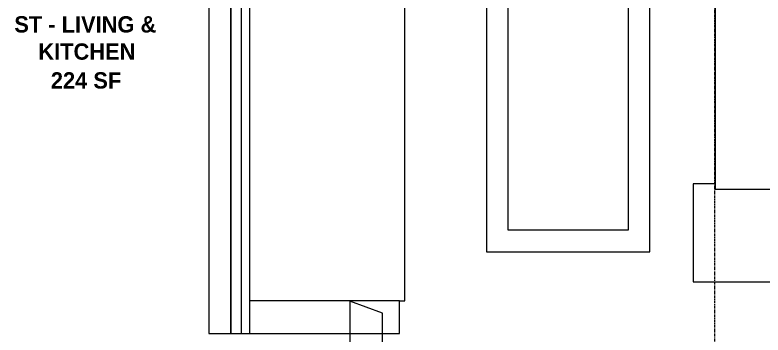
# Model space of a CAD drawing. Header units: inches. Extents: x -4058 to -1781, y 9814 to 12264.
# Drawn here: x -3282.9 to -3145.4, y 11985.2 to 12044 of the extents above; entities that cross this region are included whole.
import ezdxf

# ---------------------------------------------------------------- set-up
doc = ezdxf.new("R2010")
doc.units = ezdxf.units.IN
doc.header["$MEASUREMENT"] = 0
doc.linetypes.add('Grid Line 1_2_', pattern=[0.875, 0.5, -0.125, 0.125, -0.125])
for name, color, linetype, lineweight in [('A-AREA-IDEN', 2, 'Continuous', 9), ('A-WALL-IDEN', 211, 'Continuous', 9), ('I-FURN', 30, 'Continuous', 9), ('S-GRID-1', 1, 'Grid Line 1_2_', 9)]:
    doc.layers.add(name, color=color, linetype=linetype, lineweight=lineweight)
doc.styles.add('Century Gothic_B', font='GOTHICB.TTF', dxfattribs={"height": 3})

# ---------------------------------------------------------------- blocks, each defined once
blk = doc.blocks.new('Entertainment_Center_14771 - Entertainment_Center_14771-1352616-UNITS PLANS - 3RD FLOOR')
at = {"layer": 'I-FURN'}
for p, q in [((-36, 6.12), (-19, 6.12)), ((-36, 6), (-36, 6.12)), ((-19, 6), (-36, 6)), ((-19, 6), (-36, 6)), ((-36, 6), (-36, -10)), ((-19, 6.12), (19, 6.12)), ((-19, 6), (-19, 6.12)), ((19, 6), (-19, 6)), ((19, 6), (-19, 6)), ((-19, 6), (-19, -6)), ((19, 6.12), (36, 6.12)), ((19, 6.12), (19, 6)), ((36, 6), (19, 6)), ((19, -6), (19, 6)), ((36, 6), (19, 6)), ((36, 6), (36, 6.12)), ((36, -10), (36, 6)), ((-19, -6), (19, -6)), ((-18, -10), (-18, -6)), ((18, -6), (18, -10)), ((-36, -10), (-18, -10)), ((-35.34, -10), (-35.34, -10.03)), ((-35.34, -10.03), (-34.85, -10.03)), ((-34.85, -10.03), (-34.85, -10)), ((-19.66, -10), (-19.66, -10.03)), ((-19.66, -10.03), (-18.66, -10.03)), ((-18.66, -10.03), (-18.66, -10)), ((18, -10), (36, -10)), ((18.66, -10), (18.66, -10.03)), ((18.66, -10.03), (19.66, -10.03)), ((19.66, -10.03), (19.66, -10)), ((34.85, -10), (34.85, -10.03)), ((34.85, -10.03), (35.34, -10.03)), ((35.34, -10.03), (35.34, -10))]:
    blk.add_line(p, q, dxfattribs=at)
blk = doc.blocks.new('Couch-Both_Arms-Generic - 1-1352606-UNITS PLANS - 3RD FLOOR')
at = {"layer": 'I-FURN'}
for p, q in [((42, 17.5), (-42, 17.5)), ((-42, 17.5), (-42, 13.5)), ((42, 13.5), (42, 17.5)), ((-42, 13.5), (42, 13.5)), ((42, 13.5), (-42, 13.5)), ((-42, 13.5), (-42, 10)), ((42, 10), (42, 13.5)), ((-42, 11.5), (42, 11.5)), ((-42, 10), (-42, -17.5)), ((-42, 10), (42, 10)), ((-36, -17.5), (-36, 10)), ((36, 10), (36, -17.5)), ((42, -17.5), (42, 10)), ((-42, -17.5), (-36, -17.5)), ((-36, -17.5), (-36, -18.5)), ((36, -18.5), (36, -17.5)), ((36, -17.5), (42, -17.5)), ((-36, -18.5), (36, -18.5))]:
    blk.add_line(p, q, dxfattribs=at)
blk = doc.blocks.new('Table-Coffee - one-1352608-UNITS PLANS - 3RD FLOOR')
at = {"layer": 'I-FURN'}
for p, q in [((30.72, 18.75), (-29.28, 18.75)), ((-29.28, 18.75), (-29.28, -11.25)), ((30.72, -11.25), (30.72, 18.75)), ((-25.28, -7.25), (-25.28, 14.75)), ((-25.28, 14.75), (26.72, 14.75)), ((26.72, 14.75), (26.72, -7.25)), ((26.72, -7.25), (-25.28, -7.25)), ((-29.28, -11.25), (30.72, -11.25))]:
    blk.add_line(p, q, dxfattribs=at)
blk = doc.blocks.new('Wall Tag - Arch Wall-3956453-UNITS PLANS - 3RD FLOOR')
at = {"layer": 'A-WALL-IDEN'}
for p, q in [((-0.3561, 0.0937), (-0.4244, -0.0937)), ((0.4244, 0.0937), (-0.3561, 0.0937)), ((0.3561, -0.0937), (0.4244, 0.0937)), ((-0.4244, -0.0937), (0.3561, -0.0937))]:
    blk.add_line(p, q, dxfattribs=at)

msp = doc.modelspace()

# ---------------------------------------------------------------- linework, layer by layer
at = {"layer": 'S-GRID-1'}
msp.add_line((-3154.32374, 9814.0266), (-3154.32374, 12247.50061), dxfattribs=at)

# ---------------------------------------------------------------- block references
at = {"layer": 'A-WALL-IDEN', "xscale": 31.99999999999999, "yscale": 31.99999999999999, "zscale": 31.99999999999999, "rotation": 89.99999999999955}
msp.add_blockref('Wall Tag - Arch Wall-3956453-UNITS PLANS - 3RD FLOOR', (-3218.35391, 11977.81357), dxfattribs=at)
at = {"layer": 'I-FURN'}
for name, p, rotation in [('Couch-Both_Arms-Generic - 1-1352606-UNITS PLANS - 3RD FLOOR', (-3229.74874, 12027.4642), 89.9999999999797), ('Entertainment_Center_14771 - Entertainment_Center_14771-1352616-UNITS PLANS - 3RD FLOOR', (-3148.24874, 12030.97447), 269.9999999999737), ('Table-Coffee - one-1352608-UNITS PLANS - 3RD FLOOR', (-3184.9972, 12031.18333), 269.9999999999835)]:
    msp.add_blockref(name, p, dxfattribs=dict(at, rotation=rotation))

# ---------------------------------------------------------------- texts
at = {"layer": 'A-AREA-IDEN', "char_height": 3, "attachment_point": 1, "style": 'Century Gothic_B'}
for s, insert, width in [('ST - LIVING &', (-3283.00116, 12043.78379), 31.613), ('KITCHEN', (-3278.58449, 12038.78379), 20.907), ('224 SF', (-3276.2925, 12033.48508), 15.352)]:
    msp.add_mtext(s, dxfattribs=dict(at, insert=insert, width=width))

doc.saveas('drawing.dxf')
